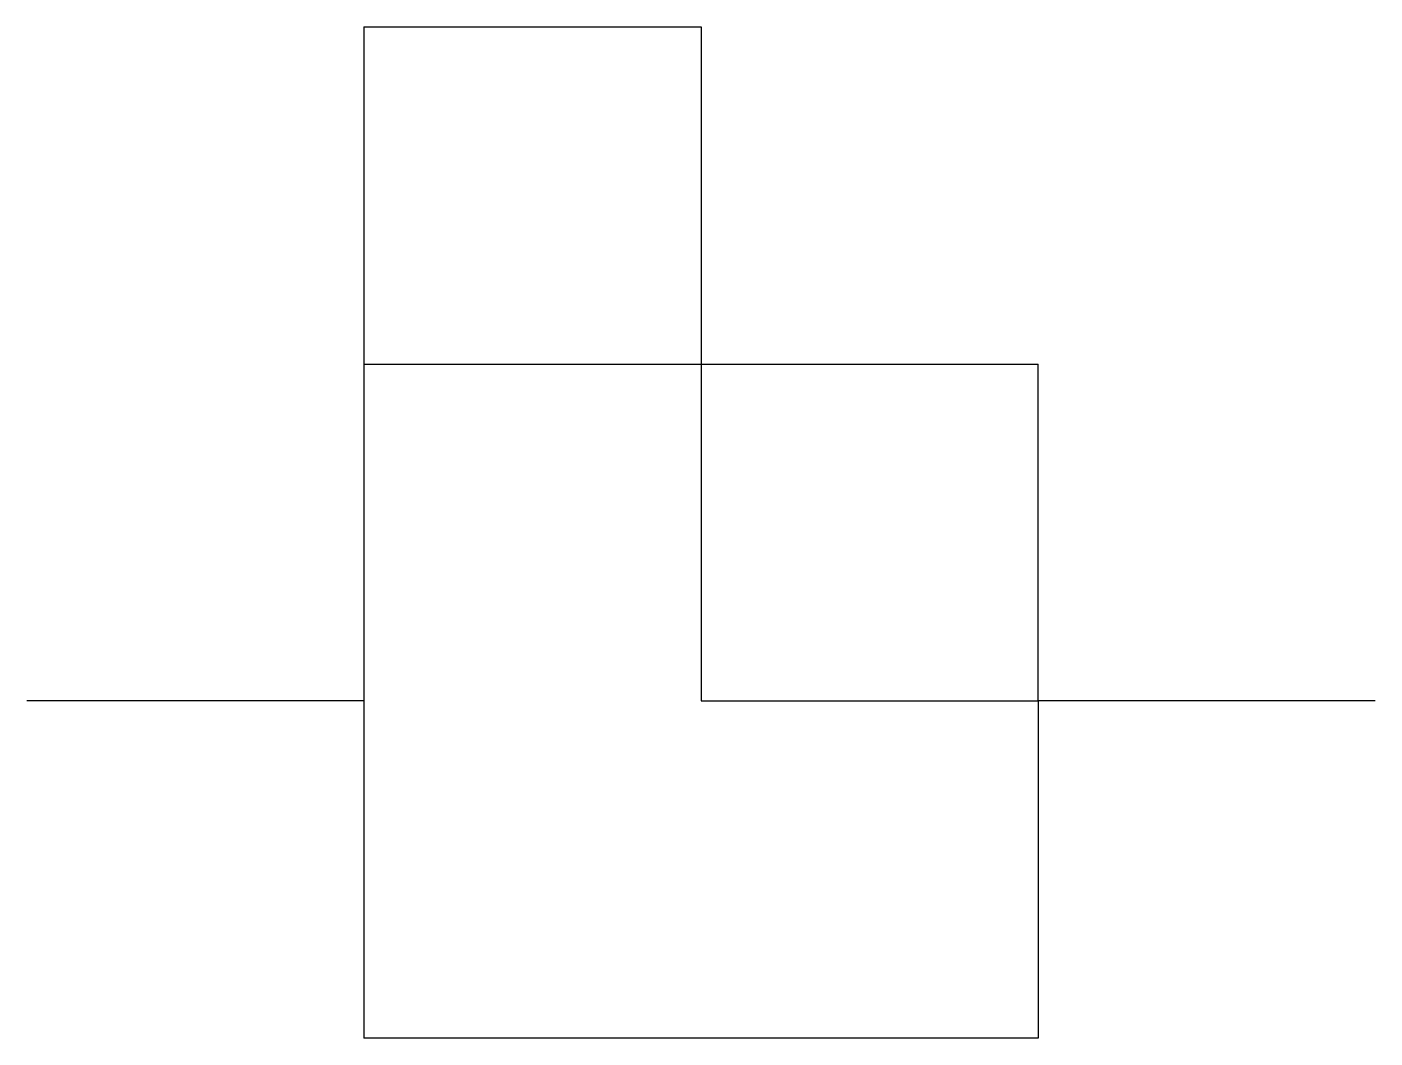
# Model space of a CAD drawing. Extents: x -1 to 98, y 43 to 298.
# Drawn here: x 58.2 to 98.2, y 43.38 to 73.38 of the extents above.
import ezdxf

# ---------------------------------------------------------------- set-up
doc = ezdxf.new("R2010")
doc.units = 0

msp = doc.modelspace()

# ---------------------------------------------------------------- linework, layer by layer
at = {"layer": 'Line'}
msp.add_line((68.2023, 53.3839), (68.2023, 43.3827), dxfattribs=at)
at = {"layer": 'Line005'}
msp.add_line((88.2023, 53.3839), (88.2023, 43.3827), dxfattribs=at)
at = {"layer": 'Line007'}
msp.add_line((68.2023, 63.3825), (68.2023, 53.3839), dxfattribs=at)
at = {"layer": 'Line009'}
msp.add_line((78.2023, 63.3825), (78.2023, 53.3839), dxfattribs=at)
at = {"layer": 'Line011'}
msp.add_line((68.2023, 73.3838), (68.2023, 63.3825), dxfattribs=at)
at = {"layer": 'Line014'}
msp.add_line((78.2023, 73.3838), (78.2023, 63.3825), dxfattribs=at)
at = {"layer": 'Line016'}
msp.add_line((68.2023, 63.3825), (78.2023, 63.3825), dxfattribs=at)
at = {"layer": 'Line018'}
msp.add_line((68.2023, 73.3838), (78.2023, 73.3838), dxfattribs=at)
at = {"layer": 'Line020'}
msp.add_line((78.2023, 63.3825), (88.2023, 63.3825), dxfattribs=at)
at = {"layer": 'Line022'}
msp.add_line((88.2023, 53.3839), (88.2023, 63.3825), dxfattribs=at)
at = {"layer": 'Line024'}
msp.add_line((78.2023, 53.3839), (88.2023, 53.3839), dxfattribs=at)
at = {"layer": 'Line026'}
msp.add_line((88.2023, 43.3827), (68.2023, 43.3827), dxfattribs=at)
at = {"layer": 'Line029'}
msp.add_line((68.2023, 53.3839), (58.2023, 53.3839), dxfattribs=at)
at = {"layer": 'Line032'}
msp.add_line((98.2023, 53.3839), (88.2023, 53.3839), dxfattribs=at)

doc.saveas('drawing.dxf')
